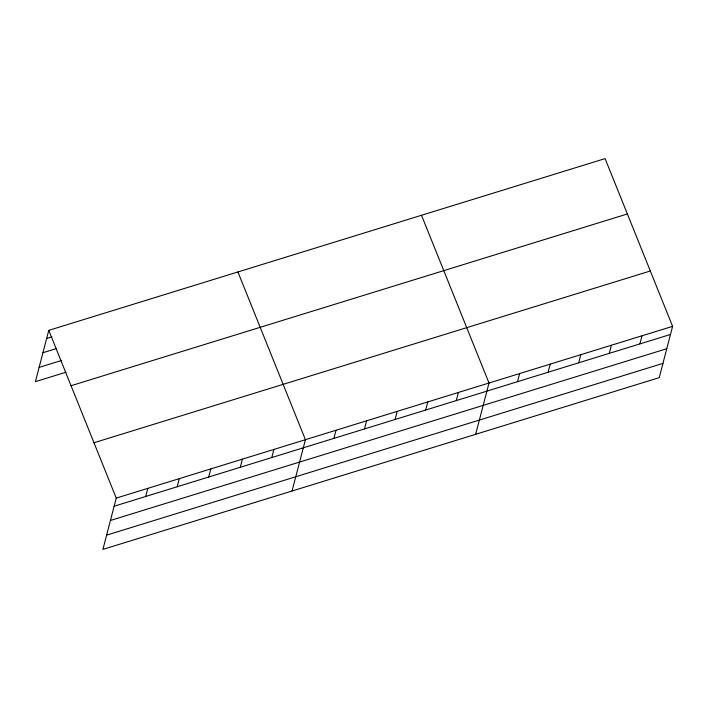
<?xml version="1.0" encoding="UTF-8"?>
<svg xmlns="http://www.w3.org/2000/svg" width="708" height="708" viewBox="0 0 708 708"><rect width="100%" height="100%" fill="white"/><g stroke="black" fill="none" stroke-linecap="round" stroke-linejoin="round"><path stroke-width="1.06" d="M48.764 330.362L116.262 498.096L102.908 549.399L659.236 377.638L672.6 326.344L605.092 158.601L48.764 330.362L35.4 381.656L65.871 372.249M145.68 496.485L147.795 488.37M177.204 486.75L179.319 478.635M208.727 477.024L210.842 468.9M240.251 467.289L242.366 459.165M271.784 457.554L273.899 449.438M292.059 490.998L305.422 439.703L237.915 271.961M333.902 438.376L336.017 430.252M364.505 428.924L366.62 420.809M395.099 419.481L397.215 411.357M425.694 410.038L427.809 401.914M456.297 400.586L458.412 392.471M475.652 434.323L489.007 383.019L421.508 215.285M517.495 381.692L519.61 373.576M548.089 372.249L550.205 364.124M578.693 362.797L580.808 354.681M609.287 353.354L611.402 345.23M639.89 343.911L642.006 335.787M46.648 338.486L51.905 336.858M42.931 352.734L56.596 348.513M39.108 367.408L61.18 360.602M71.039 385.718L627.368 213.958M93.987 442.748L650.325 270.987M116.262 498.096L672.6 326.344M114.147 506.22L670.485 334.459M110.439 520.469L666.777 348.708M106.616 535.151L662.954 363.39"/></g></svg>
